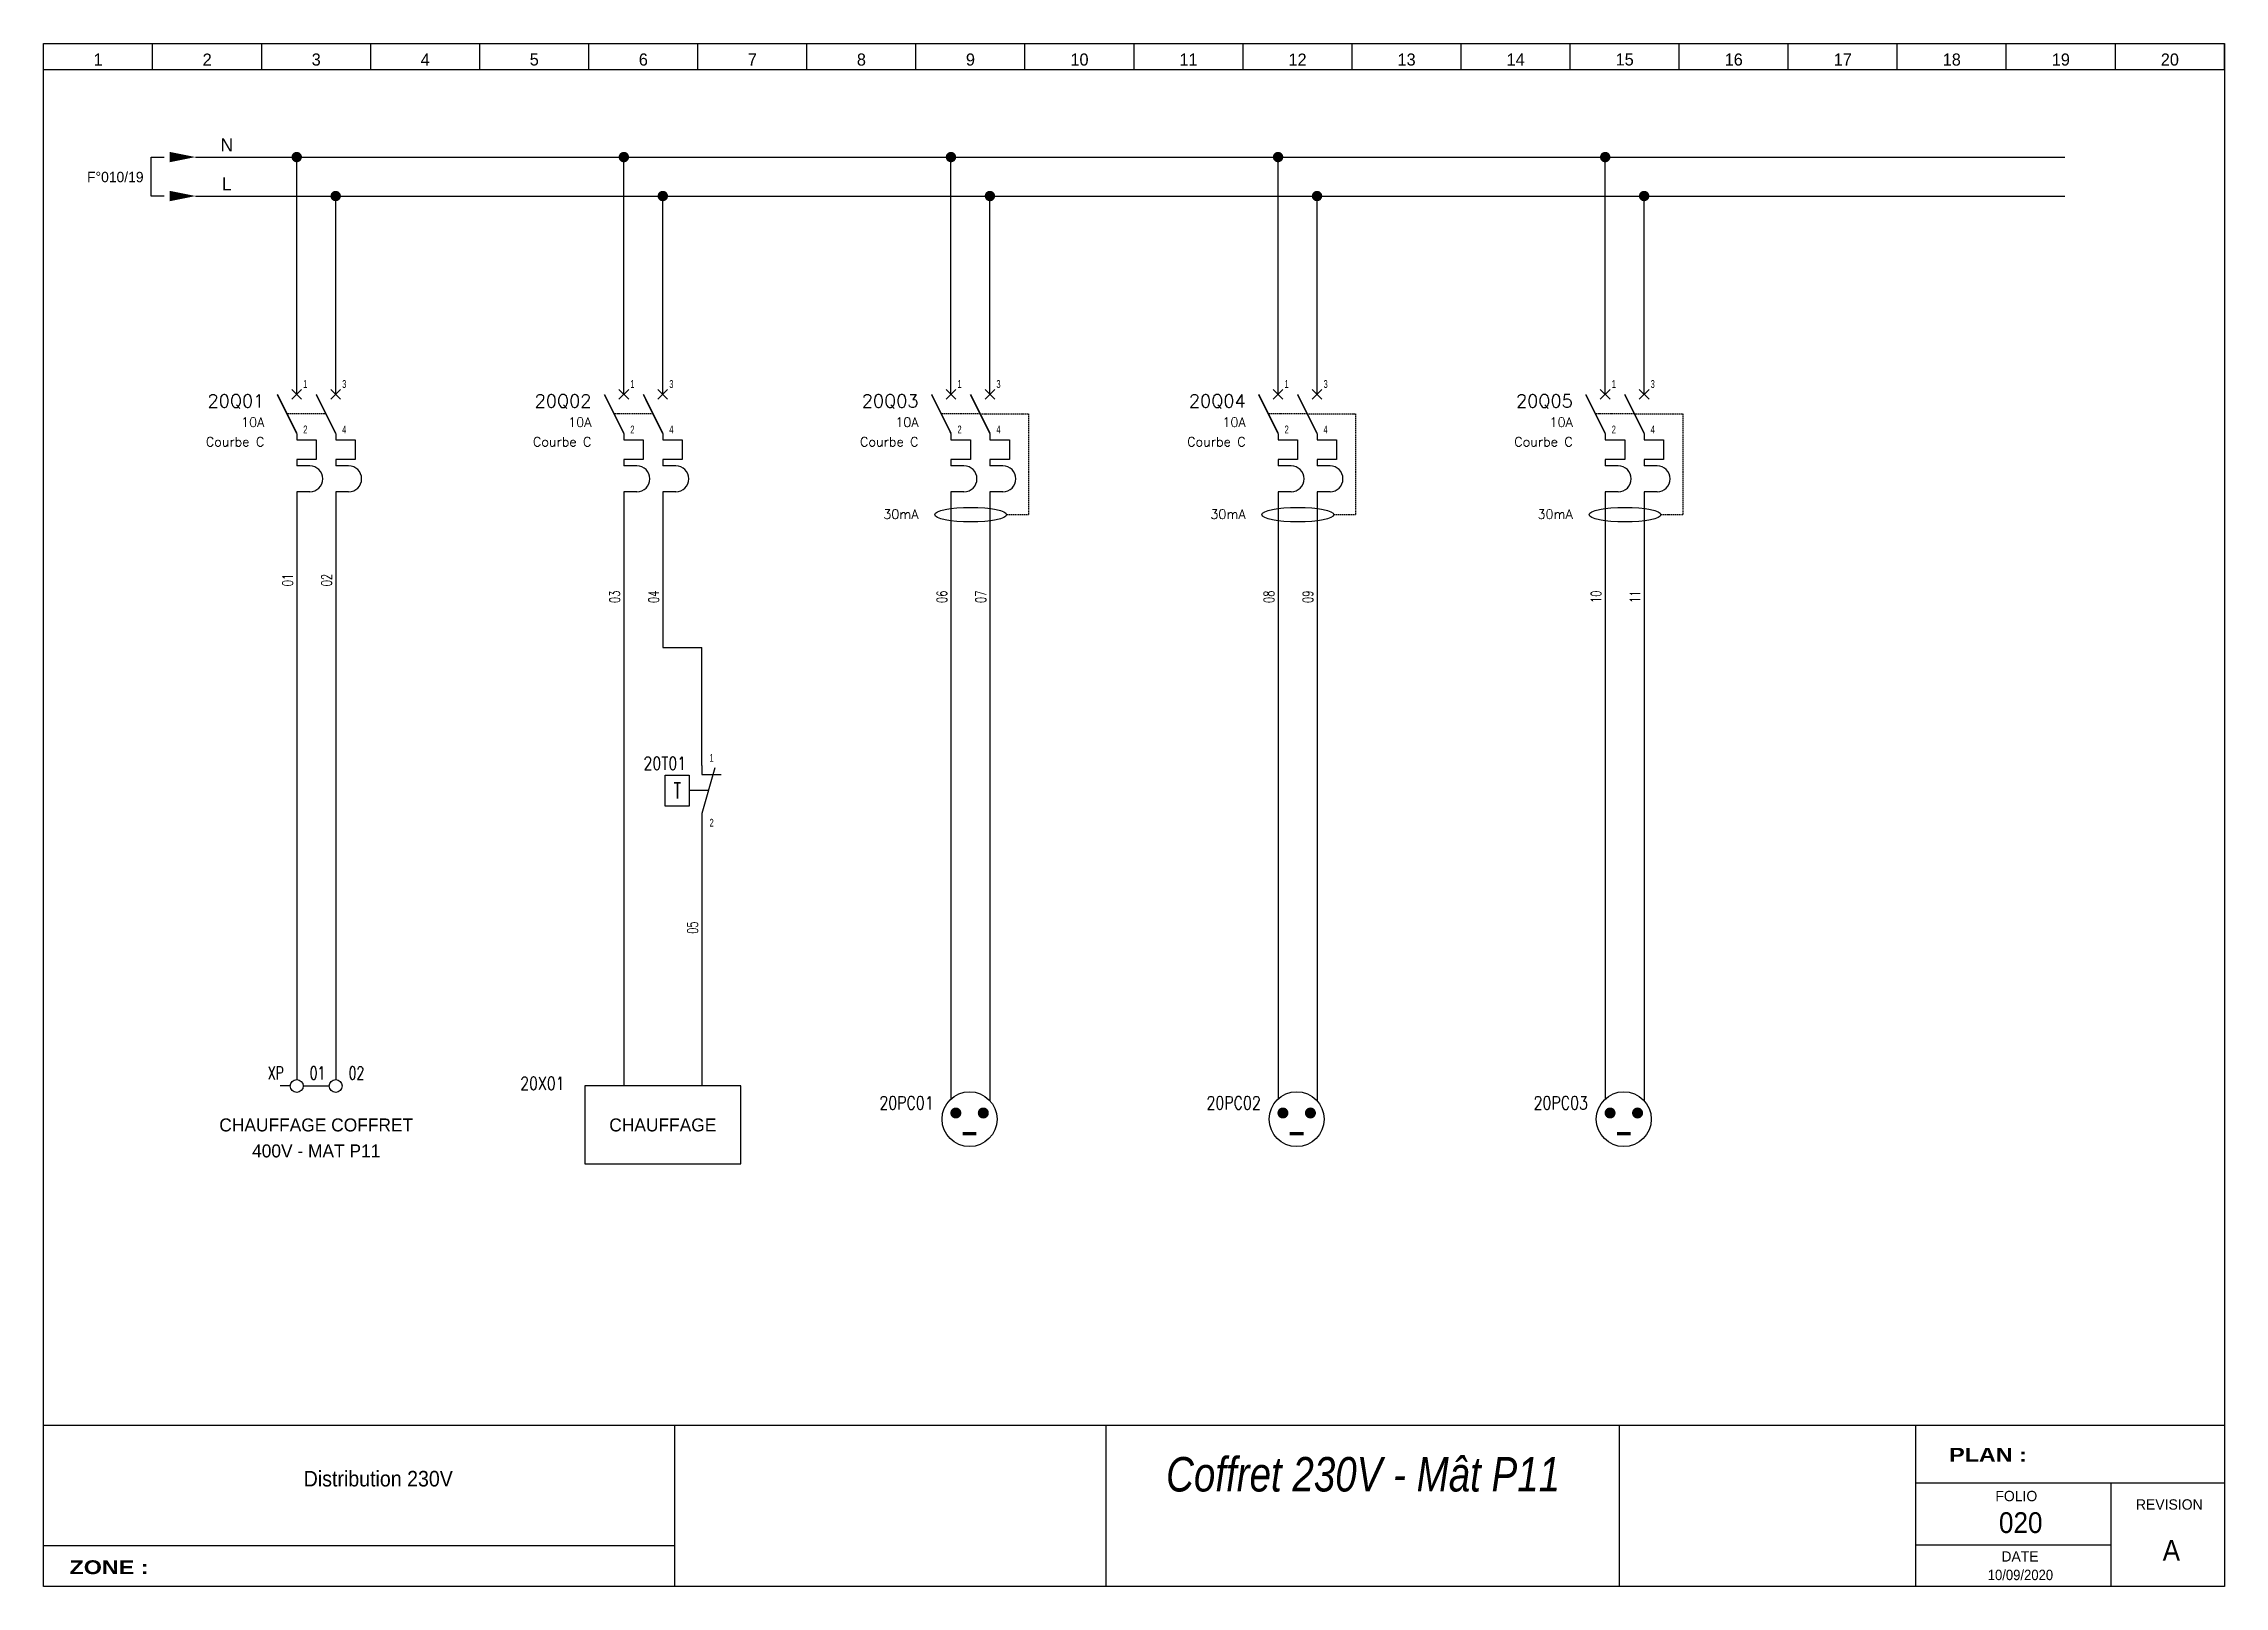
# Model space of a CAD drawing. Extents: x 0 to 420, y 0 to 297.
import ezdxf
from ezdxf.enums import TextEntityAlignment as Align

# ---------------------------------------------------------------- set-up
doc = ezdxf.new("R2010")
doc.units = 0
doc.header["$MEASUREMENT"] = 0
for name, pattern in [('CACHE', [0.375, 0.25, -0.125]), ('FIN', [0]), ('MOYEN', [0])]:
    doc.linetypes.add(name, pattern=pattern)
doc.layers.get('0').update_dxf_attribs({"linetype": 'CONTINUOUS'})
doc.layers.add('A', color=1, linetype='CONTINUOUS')
doc.layers.add('B', color=1, linetype='CONTINUOUS')
doc.styles.add('ARIAL', font='arial.ttf', dxfattribs={"width": 0.966, "height": 2.325})
doc.styles.add('ARIAL_BOLD', font='arialbd.ttf', dxfattribs={"width": 1.2075, "height": 2.657143})
doc.styles.add('ARIAL_ITALIC', font='ariali.ttf', dxfattribs={"width": 1.449, "height": 6.642857})
doc.styles.add('ROMANS', font='romans.shx')
doc.styles.add('SIMPLEX', font='simplex')

# ---------------------------------------------------------------- blocks, each defined once
blk = doc.blocks.new('Cartouche')
at = {"color": 4}
blk.add_line((303.45, 31), (303.45, 0), dxfattribs=at)
at = {"layer": 'A', "color": 4, "linetype": 'MOYEN'}
for p, q in [((21, 292), (21, 297)), ((42, 292), (42, 297)), ((63, 292), (63, 297)), ((84, 292), (84, 297)), ((105, 292), (105, 297)), ((126, 292), (126, 297)), ((147, 292), (147, 297)), ((168, 292), (168, 297)), ((189, 292), (189, 297)), ((210, 292), (210, 297)), ((231, 292), (231, 297)), ((252, 292), (252, 297)), ((273, 292), (273, 297)), ((294, 292), (294, 297)), ((315, 292), (315, 297)), ((336, 292), (336, 297)), ((357, 292), (357, 297)), ((378, 292), (378, 297)), ((399, 292), (399, 297)), ((420, 292), (420, 297)), ((0, 292), (420, 292)), ((0, 31.05), (420, 31.05)), ((121.49, 31), (121.49, 0)), ((204.56, 31), (204.56, 0)), ((303.45, 31), (303.45, 0)), ((360.51, 31), (360.51, 0)), ((420, 19.89), (360.51, 19.89)), ((398.16, 19.86), (398.16, 0)), ((0, 7.85), (121.49, 7.85)), ((398.16, 7.96), (360.51, 7.96))]:
    blk.add_line(p, q, dxfattribs=at)
for points in [[(0, 31), (0, 297), (420, 297), (420, 31), (0, 31)], [(0, 0), (0, 297), (420, 297), (420, 0), (0, 0)]]:
    blk.add_lwpolyline(points, dxfattribs=at)
at = {"layer": 'A', "color": 7, "linetype": 'FIN', "style": 'ARIAL', "width": 0.966}
for s, height, p in [('1', 2.33, (10.5, 293.94)), ('2', 2.33, (31.5, 293.94)), ('3', 2.33, (52.5, 293.94)), ('4', 2.33, (73.5, 293.94)), ('5', 2.33, (94.5, 293.94)), ('6', 2.33, (115.5, 293.94)), ('7', 2.33, (136.5, 293.94)), ('8', 2.33, (157.5, 293.94)), ('9', 2.33, (178.5, 293.94)), ('10', 2.325, (199.5, 293.94)), ('11', 2.325, (220.5, 293.94)), ('12', 2.325, (241.5, 293.94)), ('13', 2.325, (262.5, 293.94)), ('14', 2.325, (283.5, 293.94)), ('15', 2.325, (304.5, 293.94)), ('16', 2.325, (325.5, 293.94)), ('17', 2.325, (346.5, 293.94)), ('18', 2.325, (367.5, 293.94)), ('19', 2.325, (388.5, 293.94)), ('20', 2.325, (409.5, 293.94))]:
    blk.add_text(s, height=height, dxfattribs=at).set_placement(p, align=Align.MIDDLE)
at = {"layer": 'A', "color": 7, "linetype": 'FIN', "style": 'ARIAL', "width": 0.9}
for tag, height, p in [('TITRE\xa01', 3, (64.45, 25.79)), ('TITRE\xa02', 3, (64.45, 20.79)), ('TITRE\xa03', 3, (64.45, 15.79)), ('DOSSIER\xa02', 3, (254.12, 13.45)), ('FOLIO', 4, (380.78, 12.27)), ('DOSSIER\xa03', 3, (254.12, 8.45)), ('REV', 4, (409.79, 6.93)), ('DATE', 2, (380.72, 2.24))]:
    blk.add_attdef(tag, text='', height=height, dxfattribs=at).set_placement(p, align=Align.MIDDLE)
blk.add_attdef('N°\xa0PLAN', text='', height=3, dxfattribs=at).set_placement((417.76, 25.47), align=Align.MIDDLE_RIGHT)
blk.add_attdef('ZONE', text='', height=3, dxfattribs=at).set_placement((21.8, 3.7), align=Align.MIDDLE_LEFT)
at = {"layer": 'B', "color": 1, "linetype": 'FIN', "style": 'ARIAL_BOLD', "width": 1.2075}
for s, p in [('PLAN : ', (367, 24.01)), ('ZONE : ', (5, 2.36))]:
    blk.add_text(s, height=2.657, dxfattribs=at).set_placement(p)
at = {"layer": 'B', "color": 1, "linetype": 'FIN', "style": 'ARIAL', "width": 0.966}
for s, p in [('FOLIO', (379.93, 17.39)), ('REVISION', (409.39, 15.77)), ('DATE', (380.64, 5.76))]:
    blk.add_text(s, height=1.993, dxfattribs=at).set_placement(p, align=Align.MIDDLE)
at = {"layer": 'B', "color": 4, "linetype": 'FIN', "style": 'ARIAL_ITALIC', "width": 0.8}
blk.add_attdef('DOSSIER\xa01', text='', height=6.64, dxfattribs=at).set_placement((254.12, 21.73), align=Align.MIDDLE)
blk = doc.blocks.new('EL01-14')
at = {"color": 0, "linetype": 'ByBlock', "const_width": 1}
blk.add_lwpolyline([(-0.5, 0, 1), (0.5, 0, 1)], format="xyb", close=True, dxfattribs=at)
blk = doc.blocks.new('PC')
for p, q in [((0, 0), (0, -2.49)), ((7.5, 0), (7.5, -2.83))]:
    blk.add_line(p, q)
at = {"color": 0, "linetype": 'ByBlock'}
for points in [[(0.41, -5.2, 1.06, 1.06, 1), (1.46, -5.2, 1.06, 1.06, 1)], [(5.7, -5.2, 1.06, 1.06, 1), (6.76, -5.2, 1.06, 1.06, 1)]]:
    blk.add_lwpolyline(points, format="xyseb", close=True, dxfattribs=at)
blk.add_lwpolyline([(2.26, -9.17, 0.635, 0.635, 0), (4.9, -9.17, 0.635, 0.635, 0)], format="xyseb", dxfattribs=at)
blk.add_circle((3.58, -6.39), 5.29, dxfattribs=at)
at = {"color": 0, "linetype": 'ByBlock', "style": 'SIMPLEX', "width": 0.8}
blk.add_attdef('REP', text='', height=2.5, dxfattribs=at).set_placement((-3.33, -4.5), align=Align.RIGHT)
blk = doc.blocks.new('DJ2P+Vigi')
at = {"color": 0, "linetype": 'ByBlock'}
for p, q in [((-0.94, 0.94), (0.94, -0.94)), ((0.94, 0.94), (-0.94, -0.94)), ((6.56, 0.94), (8.44, -0.94)), ((8.44, 0.94), (6.56, -0.94)), ((0, -8.75), (3.75, -8.75)), ((3.75, -12.5), (0, -12.5)), ((0, -12.5), (0, -13.75)), ((3.75, -8.75), (3.75, -12.5)), ((7.5, -8.75), (11.25, -8.75)), ((11.25, -12.5), (7.5, -12.5)), ((7.5, -12.5), (7.5, -13.75)), ((11.25, -8.75), (11.25, -12.5)), ((2.5, -13.75), (0, -13.75)), ((10, -13.75), (7.5, -13.75)), ((2.5, -18.75), (0, -18.75)), ((10, -18.75), (7.5, -18.75))]:
    blk.add_line(p, q, dxfattribs=at)
at = {"color": 0, "linetype": 'CACHE'}
blk.add_line((5.62, -3.75), (-1.88, -3.75), dxfattribs=at)
at = {"linetype": 'CACHE'}
for p, q in [((5.62, -3.75), (14.92, -3.75)), ((14.92, -3.75), (14.92, -23.15)), ((10.72, -23.15), (14.92, -23.15))]:
    blk.add_line(p, q, dxfattribs=at)
for p, q in [((0, -7.5), (0, -8.75)), ((7.5, -7.5), (7.5, -8.75))]:
    blk.add_line(p, q)
at = {"color": 0, "linetype": 'ByBlock', "const_width": 0.3}
for points in [[(-3.75, 0), (0, -7.5)], [(3.75, 0), (7.5, -7.5)]]:
    blk.add_lwpolyline(points, dxfattribs=at)
at = {"color": 0, "linetype": 'ByBlock'}
for centre in [(2.5, -16.25), (10, -16.25)]:
    blk.add_arc(centre, 2.5, 270, 90, dxfattribs=at)
blk.add_ellipse((3.8, -23.15), major_axis=(-6.92, 0), ratio=0.202247)
at = {"color": 0, "linetype": 'ByBlock', "style": 'ROMANS'}
for tag, height, p in [('REP', 2.5, (-6.25, -2.5)), ('COURBE', 1.8, (-6.25, -10)), ('TYPE', 1.8, (-6.25, -6.25)), ('SENSIBILITE', 1.8, (-6.25, -23.96))]:
    blk.add_attdef(tag, text='', height=height, dxfattribs=at).set_placement(p, align=Align.RIGHT)
at = {"color": 0, "linetype": 'ByBlock', "width": 0.7}
for tag, p in [('ENT1', (1.25, 1.25)), ('ENT2', (8.75, 1.25)), ('SOR1', (1.25, -7.5)), ('SOR2', (8.75, -7.5))]:
    blk.add_attdef(tag, p, '', height=1.5, dxfattribs=at)
at = {"color": 0, "linetype": 'ByBlock', "style": 'ROMANS', "width": 0.8}
blk.add_attdef('ICC', text='', height=1.5, dxfattribs=at).set_placement((-6.25, -13.75), align=Align.RIGHT)
blk = doc.blocks.new('EL01-26')
at = {"color": 0, "linetype": 'ByBlock'}
for p, q in [((0, 0), (3.75, 0)), ((3.75, 0), (3.75, -3.75)), ((3.75, -3.75), (0, -3.75)), ((0, -3.75), (0, -5)), ((2.5, -5), (0, -5)), ((2.5, -10), (0, -10))]:
    blk.add_line(p, q, dxfattribs=at)
blk.add_arc((2.5, -7.5), 2.5, 270, 90, dxfattribs=at)
blk = doc.blocks.new('DJ2P')
at = {"color": 0, "linetype": 'ByBlock'}
for p, q in [((-0.9375, 0.9375), (0.9375, -0.9375)), ((0.9375, 0.9375), (-0.9375, -0.9375)), ((6.5625, 0.9375), (8.4375, -0.9375)), ((8.4375, 0.9375), (6.5625, -0.9375))]:
    blk.add_line(p, q, dxfattribs=at)
at = {"color": 0, "linetype": 'CACHE'}
blk.add_line((5.625, -3.75), (-1.875, -3.75), dxfattribs=at)
for p, q in [((0, -7.5), (0, -8.75)), ((7.5, -7.5), (7.5, -8.75))]:
    blk.add_line(p, q)
at = {"color": 0, "linetype": 'ByBlock', "const_width": 0.3}
for points in [[(-3.75, 0), (0, -7.5)], [(3.75, 0), (7.5, -7.5)]]:
    blk.add_lwpolyline(points, dxfattribs=at)
for p in [(0, -8.75), (7.5, -8.75)]:
    blk.add_blockref('EL01-26', p)
at = {"color": 0, "linetype": 'ByBlock', "style": 'ROMANS'}
for tag, height, p in [('REP', 2.5, (-6.25, -2.5)), ('TYPE+CAL', 1.8, (-6.25, -6.25)), ('COURBE', 1.8, (-6.25, -10))]:
    blk.add_attdef(tag, text='', height=height, dxfattribs=at).set_placement(p, align=Align.RIGHT)
at = {"color": 0, "linetype": 'ByBlock', "width": 0.7}
for tag, p in [('ENT1', (1.25, 1.25)), ('ENT2', (8.75, 1.25)), ('SOR1', (1.25, -7.5)), ('SOR2', (8.75, -7.5))]:
    blk.add_attdef(tag, p, '', height=1.5, dxfattribs=at)
at = {"color": 0, "linetype": 'ByBlock', "style": 'ROMANS', "width": 0.8}
blk.add_attdef('ICC', text='', height=1.5, dxfattribs=at).set_placement((-6.25, -13.75), align=Align.RIGHT)
blk = doc.blocks.new('Bornier 2b')
for p, q in [((-1.25, 0), (-3.22, 0)), ((1.25, 0), (6.25, 0))]:
    blk.add_line(p, q)
for centre in [(0, 0), (7.5, 0)]:
    blk.add_circle(centre, 1.25)
at = {"color": 0, "linetype": 'ByBlock', "style": 'SIMPLEX', "width": 0.7}
blk.add_attdef('BORNIER', text='', height=2.5, dxfattribs=at).set_placement((-2.5, 1.25), align=Align.RIGHT)
for tag, p in [('BORNE1', (2.5, 1.25)), ('BORNE2', (10, 1.25))]:
    blk.add_attdef(tag, p, '', height=2.5, dxfattribs=at)
blk = doc.blocks.new('Themostat NC')
for p, q in [((0, 0), (0, -1.75)), ((1.25, -4.87), (-2.39, -4.87)), ((0, -9.3), (0, -11.04))]:
    blk.add_line(p, q)
at = {"color": 0, "linetype": 'ByBlock'}
for p, q in [((2.5, -0.5), (0, -9.25)), ((0, -1.75), (3.75, -1.75))]:
    blk.add_line(p, q, dxfattribs=at)
blk.add_lwpolyline([(-7.06, -1.9), (-2.39, -1.9), (-2.39, -7.84), (-7.06, -7.84)], close=True)
at = {"style": 'SIMPLEX', "width": 0.7}
blk.add_text('T', height=3, dxfattribs=at).set_placement((-4.69, -6.37), align=Align.CENTER)
at = {"color": 0, "linetype": 'ByBlock', "style": 'SIMPLEX', "width": 0.8}
blk.add_attdef('REP', text='', height=2.5, dxfattribs=at).set_placement((-3, -0.85), align=Align.RIGHT)
at = {"color": 0, "linetype": 'ByBlock', "width": 0.7}
for tag, p in [('ENT', (1.5, 0.7)), ('SOR', (1.5, -11.8))]:
    blk.add_attdef(tag, p, '', height=1.5, dxfattribs=at)
blk = doc.blocks.new('renvoi 3-2')
blk.add_lwpolyline([(-6.04, -7.5), (-8.54, -7.5), (-8.54, 0), (-6.04, 0)])
at = {"color": 0, "linetype": 'ByBlock'}
for points in [[(-5, 0, 2, 0, 0), (0, 0, 0, 0, 0)], [(-5, -7.5, 2, 0, 0), (0, -7.5, 0, 0, 0)]]:
    blk.add_lwpolyline(points, format="xyseb", dxfattribs=at)
blk.add_attdef('VENANT', text='', height=2, dxfattribs=at).set_placement((-10.01, -4.84), align=Align.RIGHT)

msp = doc.modelspace()

# ---------------------------------------------------------------- linework, layer by layer
for p, q in [((29.26, 275.16), (389.29, 275.16)), ((48.75, 229.47), (48.75, 275.16)), ((111.75, 229.47), (111.75, 275.16)), ((174.75, 229.47), (174.75, 275.16)), ((237.75, 229.47), (237.75, 275.16)), ((300.75, 229.47), (300.75, 275.16)), ((29.26, 267.66), (389.29, 267.66)), ((56.25, 229.47), (56.25, 267.66)), ((119.25, 229.47), (119.25, 267.66)), ((182.25, 229.47), (182.25, 267.66)), ((245.25, 229.47), (245.25, 267.66)), ((308.25, 229.47), (308.25, 267.66)), ((48.75, 210.72), (48.75, 97.58)), ((56.25, 210.72), (56.25, 97.58)), ((111.75, 210.72), (111.75, 96.33)), ((119.25, 210.72), (119.25, 180.72)), ((174.75, 210.72), (174.75, 96.33)), ((182.25, 210.72), (182.25, 96.33)), ((237.75, 210.72), (237.75, 96.33)), ((245.25, 210.72), (245.25, 96.33)), ((300.75, 210.72), (300.75, 96.33)), ((308.25, 210.72), (308.25, 96.33)), ((119.25, 180.72), (126.75, 180.72)), ((126.75, 158.06), (126.75, 180.72)), ((126.75, 147.02), (126.75, 96.33))]:
    msp.add_line(p, q)
msp.add_lwpolyline([(104.25, 81.33), (134.25, 81.33), (134.25, 96.33), (104.25, 96.33)], close=True)

# ---------------------------------------------------------------- block references
for name, p, values in [('Cartouche', (0, 0), {'FOLIO': '020', 'REV': 'A', 'DATE': '10/09/2020', 'DOSSIER\xa01': 'Coffret 230V - Mât P11', 'TITRE\xa02': 'Distribution 230V'}), ('renvoi 3-2', (29.26, 275.16), {'VENANT': 'F%%D010/19'}), ('DJ2P', (48.75, 229.47), {'REP': '20Q01', 'TYPE+CAL': '10A', 'COURBE': 'Courbe C', 'ENT1': '1', 'SOR1': '2', 'ENT2': '3', 'SOR2': '4'}), ('DJ2P', (111.75, 229.47), {'REP': '20Q02', 'TYPE+CAL': '10A', 'COURBE': 'Courbe C', 'ENT1': '1', 'SOR1': '2', 'ENT2': '3', 'SOR2': '4'}), ('DJ2P+Vigi', (174.75, 229.47), {'REP': '20Q03', 'TYPE': '10A', 'COURBE': 'Courbe C', 'SENSIBILITE': '30mA', 'ENT1': '1', 'SOR1': '2', 'ENT2': '3', 'SOR2': '4'}), ('DJ2P+Vigi', (237.75, 229.47), {'REP': '20Q04', 'TYPE': '10A', 'COURBE': 'Courbe C', 'SENSIBILITE': '30mA', 'ENT1': '1', 'SOR1': '2', 'ENT2': '3', 'SOR2': '4'}), ('DJ2P+Vigi', (300.75, 229.47), {'REP': '20Q05', 'TYPE': '10A', 'COURBE': 'Courbe C', 'SENSIBILITE': '30mA', 'ENT1': '1', 'SOR1': '2', 'ENT2': '3', 'SOR2': '4'}), ('Themostat NC', (126.75, 158.06), {'REP': '20T01', 'ENT': '1', 'SOR': '2'}), ('Bornier 2b', (48.75, 96.33), {'BORNIER': 'XP', 'BORNE1': '01', 'BORNE2': '02'}), ('PC', (174.75, 96.33), {'REP': '20PC01'}), ('PC', (237.75, 96.33), {'REP': '20PC02'}), ('PC', (300.75, 96.33), {'REP': '20PC03'})]:
    msp.add_blockref(name, p).add_auto_attribs(values)
for p in [(48.75, 275.16), (111.75, 275.16), (174.75, 275.16), (237.75, 275.16), (300.75, 275.16), (56.25, 267.66), (119.25, 267.66), (182.25, 267.66), (245.25, 267.66), (308.25, 267.66)]:
    msp.add_blockref('EL01-14', p)

# ---------------------------------------------------------------- texts
for s, p in [('N', (35.29, 276.25)), ('L', (35.29, 268.75))]:
    msp.add_text(s, height=2.5).set_placement(p, align=Align.CENTER)
at = {"style": 'SIMPLEX', "width": 0.7}
for s, p in [('01', (48, 193.73)), ('02', (55.5, 193.73)), ('03', (111, 190.51)), ('04', (118.5, 190.51)), ('06', (174, 190.51)), ('07', (181.5, 190.51)), ('08', (237, 190.51)), ('09', (244.5, 190.51)), ('10', (300, 190.51)), ('11', (307.5, 190.51)), ('05', (126, 126.81))]:
    msp.add_text(s, height=2, rotation=90, dxfattribs=at).set_placement(p, align=Align.CENTER)
at = {"style": 'ROMANS', "width": 0.8}
msp.add_text('20X01', height=2.5, dxfattribs=at).set_placement((100.35, 95.58), align=Align.RIGHT)
for s, p in [('CHAUFFAGE COFFRET', (52.5, 88.83)), ('CHAUFFAGE', (119.25, 88.83)), ('400V - MAT P11', (52.5, 83.83))]:
    msp.add_text(s, height=2.5).set_placement(p, align=Align.MIDDLE_CENTER)

doc.saveas('drawing.dxf')
